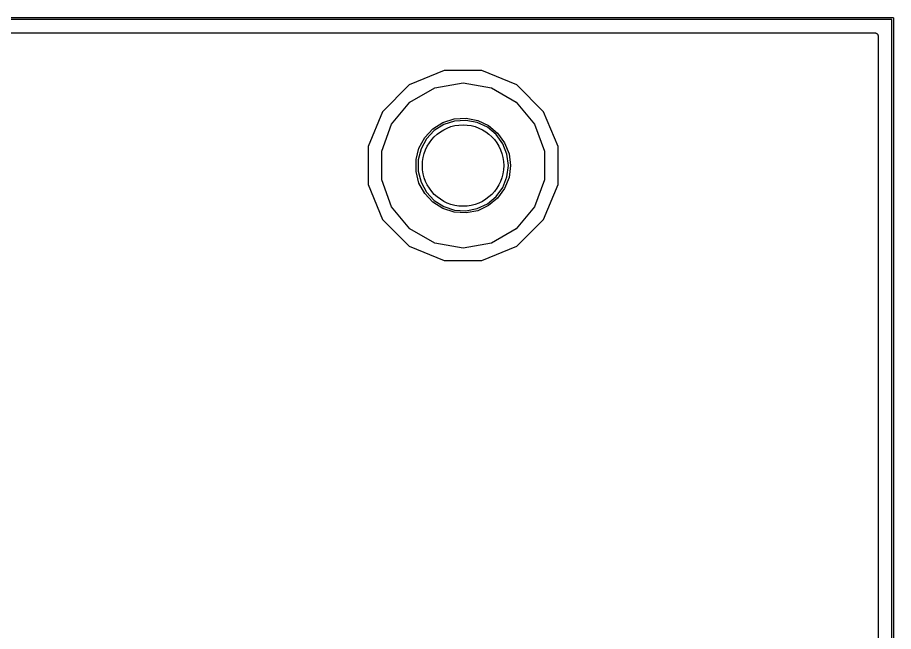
# Model space of a CAD drawing. Extents: x 81 to 178, y -172 to -32.
# Drawn here: x 129.92 to 178.36, y -65.87 to -31.95 of the extents above; entities that cross this region are included whole.
import ezdxf

# ---------------------------------------------------------------- set-up
doc = ezdxf.new("R2010")
doc.units = 0
doc.header["$MEASUREMENT"] = 0
doc.layers.add('BLACK', color=7, linetype='CONTINUOUS')

msp = doc.modelspace()

# ---------------------------------------------------------------- linework, layer by layer
at = {"layer": 'BLACK', "linetype": 'CONTINUOUS'}
for p, q in [((81.5252, -31.954), (178.317, -31.954)), ((178.317, -31.954), (178.321, -31.9555)), ((178.321, -31.9555), (178.325, -31.9563)), ((178.325, -31.9563), (178.329, -31.9585)), ((178.329, -31.9585), (178.333, -31.96)), ((178.333, -31.96), (178.337, -31.9629)), ((178.337, -31.9629), (178.341, -31.9651)), ((178.341, -31.9651), (178.343, -31.9685)), ((178.258, -32.054), (81.584, -32.054)), ((178.258, -172.035), (178.258, -32.054)), ((178.343, -31.9685), (178.347, -31.9714)), ((178.347, -31.9714), (178.349, -31.9752)), ((178.349, -31.9752), (178.352, -31.9786)), ((178.352, -31.9786), (178.353, -31.9828)), ((178.353, -31.9828), (178.356, -31.9866)), ((178.356, -31.9866), (178.356, -31.991)), ((178.356, -31.991), (178.358, -31.9952)), ((178.358, -31.9952), (178.358, -172.094)), ((82.509, -32.804), (177.333, -32.804)), ((177.333, -32.804), (177.348, -32.8067)), ((177.348, -32.8067), (177.363, -32.8067)), ((177.363, -32.8067), (177.378, -32.8119)), ((177.378, -32.8119), (177.393, -32.8146)), ((177.393, -32.8146), (177.406, -32.8222)), ((177.406, -32.8222), (177.421, -32.8274)), ((177.421, -32.8274), (177.432, -32.8373)), ((177.432, -32.8373), (177.445, -32.8449)), ((177.445, -32.8449), (177.455, -32.8567)), ((177.455, -32.8567), (177.467, -32.8665)), ((177.467, -32.8665), (177.475, -32.8798)), ((177.475, -32.8798), (177.485, -32.8915)), ((177.485, -32.8915), (177.49, -32.9059)), ((177.49, -32.9059), (177.497, -32.9191)), ((177.497, -32.9191), (177.5, -32.9342)), ((177.5, -32.9342), (177.505, -32.9486)), ((177.505, -32.9486), (177.505, -32.9639)), ((177.505, -32.9639), (177.508, -32.979)), ((177.508, -32.979), (177.508, -171.11)), ((153.515, -34.882), (151.585, -35.6813)), ((155.603, -34.882), (153.515, -34.882)), ((157.533, -35.6813), (155.603, -34.882)), ((151.585, -35.6813), (150.108, -37.1581)), ((151.622, -36.6316), (152.996, -35.8381)), ((152.996, -35.8381), (154.559, -35.5626)), ((154.559, -35.5626), (156.122, -35.8381)), ((156.122, -35.8381), (157.496, -36.6316)), ((159.01, -37.1581), (157.533, -35.6813)), ((150.602, -37.8473), (151.622, -36.6316)), ((157.496, -36.6316), (158.516, -37.8473)), ((150.108, -37.1581), (149.309, -39.0877)), ((159.809, -39.0877), (159.01, -37.1581)), ((152.887, -38.1112), (153.442, -37.7589)), ((153.442, -37.7589), (154.068, -37.5558)), ((154.09, -37.6737), (153.493, -37.8675)), ((154.068, -37.5558), (154.724, -37.5145)), ((154.716, -37.6343), (154.09, -37.6737)), ((155.332, -37.7518), (154.716, -37.6343)), ((154.724, -37.5145), (155.369, -37.6377)), ((155.9, -38.0189), (155.332, -37.7518)), ((155.369, -37.6377), (155.964, -37.9176)), ((150.059, -39.3385), (150.602, -37.8473)), ((152.437, -38.5904), (152.887, -38.1112)), ((152.964, -38.2037), (152.534, -38.661)), ((153.493, -37.8675), (152.964, -38.2037)), ((156.383, -38.4188), (155.9, -38.0189)), ((155.964, -37.9176), (156.471, -38.3367)), ((158.516, -37.8473), (159.059, -39.3385)), ((152.121, -39.1665), (152.437, -38.5904)), ((152.534, -38.661), (152.232, -39.2107)), ((156.752, -38.9263), (156.383, -38.4188)), ((156.471, -38.3367), (156.857, -38.8685)), ((149.309, -39.0877), (149.309, -41.1763)), ((151.957, -39.8033), (152.121, -39.1665)), ((152.232, -39.2107), (152.076, -39.8183)), ((156.983, -39.5096), (156.752, -38.9263)), ((156.857, -38.8685), (157.099, -39.4798)), ((159.809, -41.1763), (159.809, -39.0877)), ((150.059, -40.9255), (150.059, -39.3385)), ((157.062, -40.132), (156.983, -39.5096)), ((157.099, -39.4798), (157.182, -40.132)), ((159.059, -39.3385), (159.059, -40.9255)), ((151.957, -40.4607), (151.957, -39.8033)), ((152.076, -39.8183), (152.076, -40.4457)), ((156.983, -40.7544), (157.062, -40.132)), ((157.182, -40.132), (157.099, -40.7842)), ((152.121, -41.0975), (151.957, -40.4607)), ((152.076, -40.4457), (152.232, -41.0533)), ((150.602, -42.4167), (150.059, -40.9255)), ((152.437, -41.6736), (152.121, -41.0975)), ((152.232, -41.0533), (152.534, -41.603)), ((156.752, -41.3377), (156.983, -40.7544)), ((157.099, -40.7842), (156.857, -41.3955)), ((159.059, -40.9255), (158.516, -42.4167)), ((149.309, -41.1763), (150.108, -43.1059)), ((152.534, -41.603), (152.964, -42.0603)), ((156.383, -41.8452), (156.752, -41.3377)), ((156.857, -41.3955), (156.471, -41.9273)), ((159.01, -43.1059), (159.809, -41.1763)), ((152.887, -42.1528), (152.437, -41.6736)), ((152.964, -42.0603), (153.493, -42.3965)), ((155.9, -42.2451), (156.383, -41.8452)), ((156.471, -41.9273), (155.964, -42.3464)), ((151.622, -43.6324), (150.602, -42.4167)), ((153.442, -42.5051), (152.887, -42.1528)), ((154.068, -42.7082), (153.442, -42.5051)), ((153.493, -42.3965), (154.09, -42.5903)), ((154.09, -42.5903), (154.716, -42.6297)), ((154.716, -42.6297), (155.332, -42.5122)), ((155.332, -42.5122), (155.9, -42.2451)), ((155.964, -42.3464), (155.369, -42.6263)), ((158.516, -42.4167), (157.496, -43.6324)), ((150.108, -43.1059), (151.585, -44.5827)), ((154.724, -42.7495), (154.068, -42.7082)), ((155.369, -42.6263), (154.724, -42.7495)), ((157.533, -44.5827), (159.01, -43.1059)), ((152.996, -44.4258), (151.622, -43.6324)), ((157.496, -43.6324), (156.122, -44.4258)), ((154.559, -44.7014), (152.996, -44.4258)), ((156.122, -44.4258), (154.559, -44.7014)), ((151.585, -44.5827), (153.515, -45.382)), ((155.603, -45.382), (157.533, -44.5827)), ((153.515, -45.382), (155.603, -45.382))]:
    msp.add_line(p, q, dxfattribs=at)
at = {"layer": 'BLACK'}
msp.add_circle((154.559, -40.132), 2.25, dxfattribs=at)
msp.add_circle((154.559, -40.132), 2.25, dxfattribs=at)

doc.saveas('drawing.dxf')
